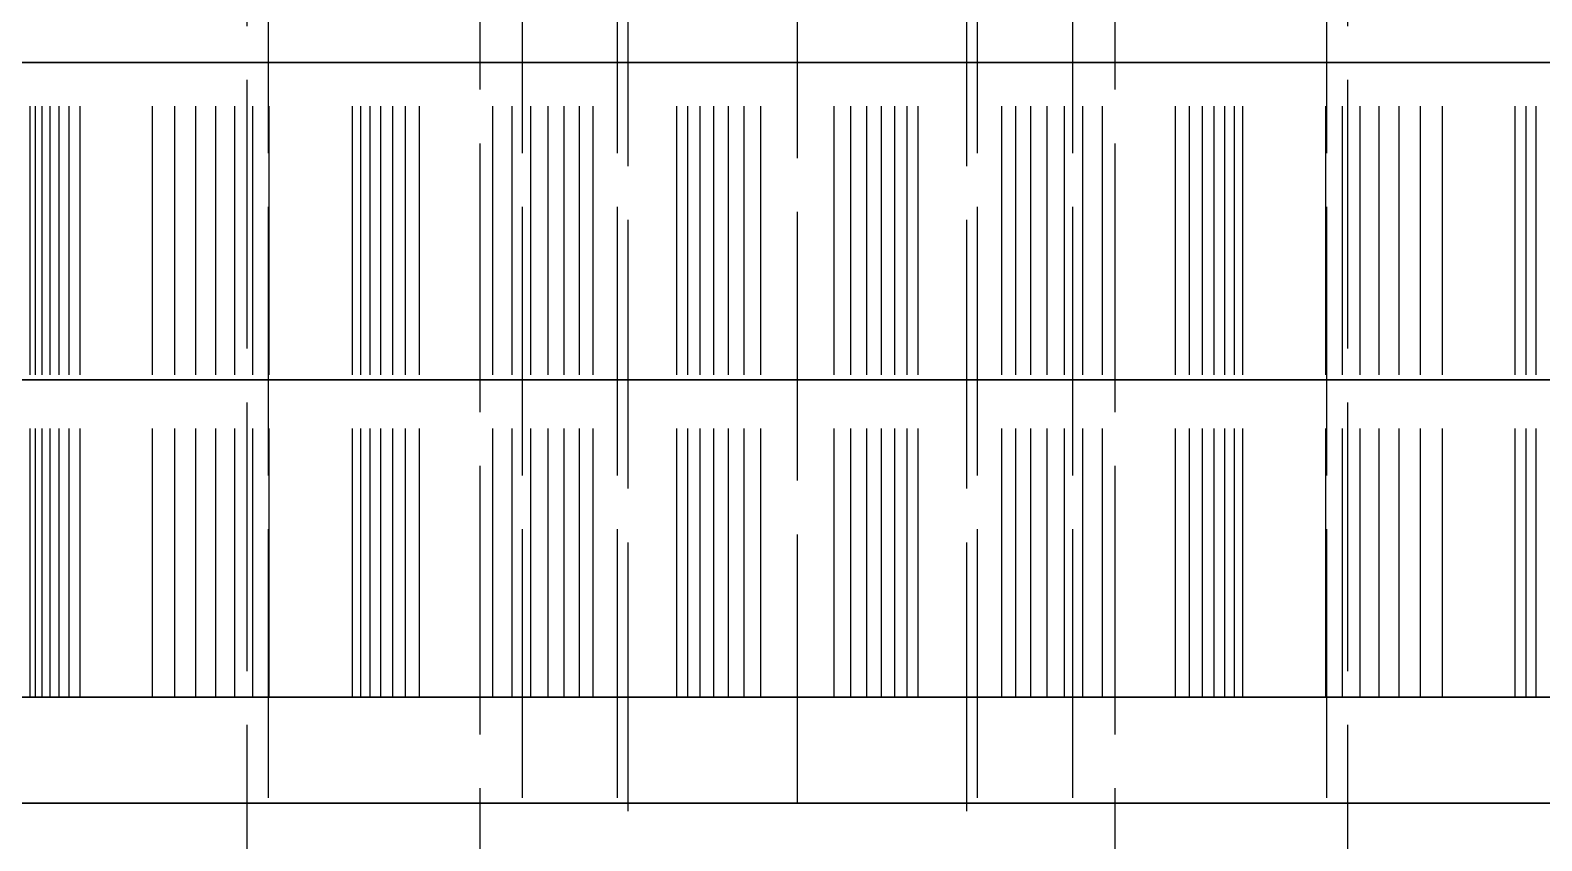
# Model space of a CAD drawing. Header units: millimetres. Extents: x -9 to 234, y -53 to 196.
# Drawn here: x 155.22 to 162.37, y -18.88 to -15.05 of the extents above; entities that cross this region are included whole.
import ezdxf

# ---------------------------------------------------------------- set-up
doc = ezdxf.new("R2010")
doc.units = ezdxf.units.MM
doc.linetypes.add('DASHED', pattern=[1.524, 1.27, -0.254])
doc.layers.add('HIDDEN', color=8, linetype='DASHED')
doc.layers.add('VISIBLE', color=7, linetype='CONTINUOUS')

msp = doc.modelspace()

# ---------------------------------------------------------------- linework, layer by layer
at = {"layer": 'HIDDEN'}
for points in [[(158.05, -23.31), (158.05, 34.4)], [(159.65, -23.31), (159.65, 34.4)], [(156.35, -20.2), (156.35, 32.4)], [(157.55, -20.2), (157.55, 32.4)], [(158, -20.2), (158, 32.4)], [(159.7, -20.2), (159.7, 32.4)], [(160.15, -20.2), (160.15, 32.4)], [(161.35, -20.2), (161.35, 32.4)], [(157.35, -19.9), (157.35, 32.1)], [(160.35, -19.9), (160.35, 32.1)], [(158.85, -18.7), (158.85, -0.4)], [(156.25, -19.6), (156.25, -12.2)], [(161.45, -19.6), (161.45, -12.2)], [(162.69127, -15.2), (161.99286, -15.2), (161.29444, -15.2), (160.59603, -15.2), (159.89762, -15.2), (159.19921, -15.2), (158.50079, -15.2), (157.80238, -15.2), (157.10397, -15.2), (156.40556, -15.2), (155.70714, -15.2), (155.00873, -15.2), (154.31032, -15.2), (153.6119, -15.2), (152.91349, -15.2), (152.21508, -15.2), (151.51667, -15.2), (150.81825, -15.2)], [(163.04048, -15.2), (162.27857, -15.2), (161.51667, -15.2), (160.75476, -15.2), (159.99286, -15.2), (159.23095, -15.2), (158.46905, -15.2), (157.70714, -15.2), (156.94524, -15.2), (156.18333, -15.2), (155.42143, -15.2), (154.65952, -15.2), (153.89762, -15.2), (153.13571, -15.2), (152.37381, -15.2), (151.6119, -15.2), (150.85, -15.2)], [(163.04048, -15.2), (162.27857, -15.2), (161.51667, -15.2), (160.75476, -15.2), (159.99286, -15.2), (159.23095, -15.2), (158.46905, -15.2), (157.70714, -15.2), (156.94524, -15.2), (156.18333, -15.2), (155.42143, -15.2), (154.65952, -15.2), (153.89762, -15.2), (153.13571, -15.2), (152.37381, -15.2), (151.6119, -15.2), (150.85, -15.2)], [(151.16746, -15.2), (151.51667, -15.2), (151.86587, -15.2), (152.21508, -15.2), (152.56429, -15.2), (152.91349, -15.2), (153.2627, -15.2), (153.6119, -15.2), (153.96111, -15.2), (154.31032, -15.2), (154.65952, -15.2), (155.00873, -15.2), (155.35794, -15.2), (155.70714, -15.2), (156.05635, -15.2), (156.40556, -15.2), (156.75476, -15.2), (157.10397, -15.2), (157.45317, -15.2), (157.80238, -15.2), (158.15159, -15.2), (158.50079, -15.2), (158.85, -15.2)], [(155.22475, -15.2), (154.83504, -15.2)], [(154.83504, -15.2), (155.22475, -15.2)], [(155.25016, -15.2), (155.22475, -15.2)], [(155.22475, -15.2), (155.25016, -15.2)], [(155.22475, -18.2), (155.22475, -15.2)], [(155.22475, -18.2), (155.22475, -15.2)], [(155.28151, -15.2), (155.25016, -15.2)], [(155.25016, -15.2), (155.28151, -15.2)], [(155.25016, -18.2), (155.25016, -15.2)], [(155.25016, -18.2), (155.25016, -15.2)], [(155.31845, -15.2), (155.28151, -15.2)], [(155.28151, -15.2), (155.31845, -15.2)], [(155.28151, -18.2), (155.28151, -15.2)], [(155.28151, -18.2), (155.28151, -15.2)], [(155.36071, -15.2), (155.31845, -15.2)], [(155.31845, -15.2), (155.36071, -15.2)], [(155.31845, -18.2), (155.31845, -15.2)], [(155.31845, -18.2), (155.31845, -15.2)], [(155.40806, -15.2), (155.36071, -15.2)], [(155.36071, -15.2), (155.40806, -15.2)], [(155.36071, -18.2), (155.36071, -15.2)], [(155.36071, -18.2), (155.36071, -15.2)], [(155.46034, -15.2), (155.40806, -15.2)], [(155.40806, -15.2), (155.46034, -15.2)], [(155.40806, -18.2), (155.40806, -15.2)], [(155.40806, -18.2), (155.40806, -15.2)], [(155.80309, -15.2), (155.46034, -15.2)], [(155.46034, -15.2), (155.80309, -15.2)], [(155.46034, -18.2), (155.46034, -15.2)], [(155.46034, -18.2), (155.46034, -15.2)], [(155.90776, -15.2), (155.80309, -15.2)], [(155.80309, -15.2), (155.90776, -15.2)], [(155.80309, -18.2), (155.80309, -15.2)], [(155.80309, -18.2), (155.80309, -15.2)], [(156.00757, -15.2), (155.90776, -15.2)], [(155.90776, -15.2), (156.00757, -15.2)], [(155.90776, -18.2), (155.90776, -15.2)], [(155.90776, -18.2), (155.90776, -15.2)], [(156.10233, -15.2), (156.00757, -15.2)], [(156.00757, -15.2), (156.10233, -15.2)], [(156.00757, -18.2), (156.00757, -15.2)], [(156.00757, -18.2), (156.00757, -15.2)], [(156.19181, -15.2), (156.10233, -15.2)], [(156.10233, -15.2), (156.19181, -15.2)], [(156.10233, -18.2), (156.10233, -15.2)], [(156.10233, -18.2), (156.10233, -15.2)], [(156.27572, -15.2), (156.19181, -15.2)], [(156.19181, -15.2), (156.27572, -15.2)], [(156.19181, -18.2), (156.19181, -15.2)], [(156.19181, -18.2), (156.19181, -15.2)], [(156.35369, -15.2), (156.27572, -15.2)], [(156.27572, -15.2), (156.35369, -15.2)], [(156.27572, -18.2), (156.27572, -15.2)], [(156.27572, -18.2), (156.27572, -15.2)], [(156.74725, -15.2), (156.35369, -15.2)], [(156.35369, -15.2), (156.74725, -15.2)], [(156.35369, -18.2), (156.35369, -15.2)], [(156.35369, -18.2), (156.35369, -15.2)], [(156.78614, -15.2), (156.74725, -15.2)], [(156.74725, -15.2), (156.78614, -15.2)], [(156.74725, -18.2), (156.74725, -15.2)], [(156.74725, -18.2), (156.74725, -15.2)], [(156.83103, -15.2), (156.78614, -15.2)], [(156.78614, -15.2), (156.83103, -15.2)], [(156.78614, -18.2), (156.78614, -15.2)], [(156.78614, -18.2), (156.78614, -15.2)], [(156.88153, -15.2), (156.83103, -15.2)], [(156.83103, -15.2), (156.88153, -15.2)], [(156.83103, -18.2), (156.83103, -15.2)], [(156.83103, -18.2), (156.83103, -15.2)], [(156.93739, -15.2), (156.88153, -15.2)], [(156.88153, -15.2), (156.93739, -15.2)], [(156.88153, -18.2), (156.88153, -15.2)], [(156.88153, -18.2), (156.88153, -15.2)], [(156.99837, -15.2), (156.93739, -15.2)], [(156.93739, -15.2), (156.99837, -15.2)], [(156.93739, -18.2), (156.93739, -15.2)], [(156.93739, -18.2), (156.93739, -15.2)], [(157.06429, -15.2), (156.99837, -15.2)], [(156.99837, -15.2), (157.06429, -15.2)], [(156.99837, -18.2), (156.99837, -15.2)], [(156.99837, -18.2), (156.99837, -15.2)], [(157.40956, -15.2), (157.06429, -15.2)], [(157.06429, -15.2), (157.40956, -15.2)], [(157.06429, -18.2), (157.06429, -15.2)], [(157.06429, -18.2), (157.06429, -15.2)], [(157.50175, -15.2), (157.40956, -15.2)], [(157.40956, -15.2), (157.50175, -15.2)], [(157.40956, -18.2), (157.40956, -15.2)], [(157.40956, -18.2), (157.40956, -15.2)], [(157.58902, -15.2), (157.50175, -15.2)], [(157.50175, -15.2), (157.58902, -15.2)], [(157.50175, -18.2), (157.50175, -15.2)], [(157.50175, -18.2), (157.50175, -15.2)], [(157.67119, -15.2), (157.58902, -15.2)], [(157.58902, -15.2), (157.67119, -15.2)], [(157.58902, -18.2), (157.58902, -15.2)], [(157.58902, -18.2), (157.58902, -15.2)], [(157.74803, -15.2), (157.67119, -15.2)], [(157.67119, -15.2), (157.74803, -15.2)], [(157.67119, -18.2), (157.67119, -15.2)], [(157.67119, -18.2), (157.67119, -15.2)], [(157.81926, -15.2), (157.74803, -15.2)], [(157.74803, -15.2), (157.81926, -15.2)], [(157.74803, -18.2), (157.74803, -15.2)], [(157.74803, -18.2), (157.74803, -15.2)], [(157.8845, -15.2), (157.81926, -15.2)], [(157.81926, -15.2), (157.8845, -15.2)], [(157.81926, -18.2), (157.81926, -15.2)], [(157.81926, -18.2), (157.81926, -15.2)], [(158.27999, -15.2), (157.8845, -15.2)], [(157.8845, -15.2), (158.27999, -15.2)], [(157.8845, -18.2), (157.8845, -15.2)], [(157.8845, -18.2), (157.8845, -15.2)], [(158.27999, -15.2), (158.33218, -15.2)], [(158.33218, -15.2), (158.27999, -15.2)], [(158.27999, -18.2), (158.27999, -15.2)], [(158.27999, -18.2), (158.27999, -15.2)], [(158.33218, -15.2), (158.39038, -15.2)], [(158.39038, -15.2), (158.33218, -15.2)], [(158.33218, -18.2), (158.33218, -15.2)], [(158.33218, -18.2), (158.33218, -15.2)], [(158.39038, -15.2), (158.45421, -15.2)], [(158.45421, -15.2), (158.39038, -15.2)], [(158.39038, -18.2), (158.39038, -15.2)], [(158.39038, -18.2), (158.39038, -15.2)], [(158.45421, -15.2), (158.52339, -15.2)], [(158.52339, -15.2), (158.45421, -15.2)], [(158.45421, -18.2), (158.45421, -15.2)], [(158.45421, -18.2), (158.45421, -15.2)], [(158.52339, -15.2), (158.5977, -15.2)], [(158.5977, -15.2), (158.52339, -15.2)], [(158.52339, -18.2), (158.52339, -15.2)], [(158.52339, -18.2), (158.52339, -15.2)], [(158.5977, -15.2), (158.67694, -15.2)], [(158.67694, -15.2), (158.5977, -15.2)], [(158.5977, -18.2), (158.5977, -15.2)], [(158.5977, -18.2), (158.5977, -15.2)], [(158.67694, -15.2), (159.02306, -15.2)], [(159.02306, -15.2), (158.67694, -15.2)], [(158.67694, -18.2), (158.67694, -15.2)], [(158.67694, -18.2), (158.67694, -15.2)], [(158.85, -15.2), (159.19921, -15.2), (159.54841, -15.2), (159.89762, -15.2), (160.24683, -15.2), (160.59603, -15.2), (160.94524, -15.2), (161.29444, -15.2), (161.64365, -15.2), (161.99286, -15.2), (162.34206, -15.2), (162.69127, -15.2)], [(159.02306, -15.2), (159.1023, -15.2)], [(159.1023, -15.2), (159.02306, -15.2)], [(159.02306, -18.2), (159.02306, -15.2)], [(159.02306, -18.2), (159.02306, -15.2)], [(159.1023, -15.2), (159.17661, -15.2)], [(159.17661, -15.2), (159.1023, -15.2)], [(159.1023, -18.2), (159.1023, -15.2)], [(159.1023, -18.2), (159.1023, -15.2)], [(159.17661, -15.2), (159.24579, -15.2)], [(159.24579, -15.2), (159.17661, -15.2)], [(159.17661, -18.2), (159.17661, -15.2)], [(159.17661, -18.2), (159.17661, -15.2)], [(159.24579, -15.2), (159.30962, -15.2)], [(159.30962, -15.2), (159.24579, -15.2)], [(159.24579, -18.2), (159.24579, -15.2)], [(159.24579, -18.2), (159.24579, -15.2)], [(159.30962, -15.2), (159.36782, -15.2)], [(159.36782, -15.2), (159.30962, -15.2)], [(159.30962, -18.2), (159.30962, -15.2)], [(159.30962, -18.2), (159.30962, -15.2)], [(159.36782, -15.2), (159.42001, -15.2)], [(159.42001, -15.2), (159.36782, -15.2)], [(159.36782, -18.2), (159.36782, -15.2)], [(159.36782, -18.2), (159.36782, -15.2)], [(159.42001, -15.2), (159.8155, -15.2)], [(159.8155, -15.2), (159.42001, -15.2)], [(159.42001, -18.2), (159.42001, -15.2)], [(159.42001, -18.2), (159.42001, -15.2)], [(159.8155, -15.2), (159.88074, -15.2)], [(159.88074, -15.2), (159.8155, -15.2)], [(159.8155, -18.2), (159.8155, -15.2)], [(159.8155, -18.2), (159.8155, -15.2)], [(159.88074, -15.2), (159.95197, -15.2)], [(159.95197, -15.2), (159.88074, -15.2)], [(159.88074, -18.2), (159.88074, -15.2)], [(159.88074, -18.2), (159.88074, -15.2)], [(159.95197, -15.2), (160.02881, -15.2)], [(160.02881, -15.2), (159.95197, -15.2)], [(159.95197, -18.2), (159.95197, -15.2)], [(159.95197, -18.2), (159.95197, -15.2)], [(160.02881, -15.2), (160.11098, -15.2)], [(160.11098, -15.2), (160.02881, -15.2)], [(160.02881, -18.2), (160.02881, -15.2)], [(160.02881, -18.2), (160.02881, -15.2)], [(160.11098, -15.2), (160.19825, -15.2)], [(160.19825, -15.2), (160.11098, -15.2)], [(160.11098, -18.2), (160.11098, -15.2)], [(160.11098, -18.2), (160.11098, -15.2)], [(160.19825, -15.2), (160.29044, -15.2)], [(160.29044, -15.2), (160.19825, -15.2)], [(160.19825, -18.2), (160.19825, -15.2)], [(160.19825, -18.2), (160.19825, -15.2)], [(160.29044, -15.2), (160.63571, -15.2)], [(160.63571, -15.2), (160.29044, -15.2)], [(160.29044, -18.2), (160.29044, -15.2)], [(160.29044, -18.2), (160.29044, -15.2)], [(160.63571, -15.2), (160.70163, -15.2)], [(160.70163, -15.2), (160.63571, -15.2)], [(160.63571, -18.2), (160.63571, -15.2)], [(160.63571, -18.2), (160.63571, -15.2)], [(160.70163, -15.2), (160.76261, -15.2)], [(160.76261, -15.2), (160.70163, -15.2)], [(160.70163, -18.2), (160.70163, -15.2)], [(160.70163, -18.2), (160.70163, -15.2)], [(160.76261, -15.2), (160.81847, -15.2)], [(160.81847, -15.2), (160.76261, -15.2)], [(160.76261, -18.2), (160.76261, -15.2)], [(160.76261, -18.2), (160.76261, -15.2)], [(160.81847, -15.2), (160.86897, -15.2)], [(160.86897, -15.2), (160.81847, -15.2)], [(160.81847, -18.2), (160.81847, -15.2)], [(160.81847, -18.2), (160.81847, -15.2)], [(160.86897, -15.2), (160.91386, -15.2)], [(160.91386, -15.2), (160.86897, -15.2)], [(160.86897, -18.2), (160.86897, -15.2)], [(160.86897, -18.2), (160.86897, -15.2)], [(160.91386, -15.2), (160.95275, -15.2)], [(160.95275, -15.2), (160.91386, -15.2)], [(160.91386, -18.2), (160.91386, -15.2)], [(160.91386, -18.2), (160.91386, -15.2)], [(160.95275, -15.2), (161.34631, -15.2)], [(161.34631, -15.2), (160.95275, -15.2)], [(160.95275, -18.2), (160.95275, -15.2)], [(160.95275, -18.2), (160.95275, -15.2)], [(161.34631, -15.2), (161.42428, -15.2)], [(161.42428, -15.2), (161.34631, -15.2)], [(161.34631, -18.2), (161.34631, -15.2)], [(161.34631, -18.2), (161.34631, -15.2)], [(161.42428, -15.2), (161.50819, -15.2)], [(161.50819, -15.2), (161.42428, -15.2)], [(161.42428, -18.2), (161.42428, -15.2)], [(161.42428, -18.2), (161.42428, -15.2)], [(161.50819, -15.2), (161.59767, -15.2)], [(161.59767, -15.2), (161.50819, -15.2)], [(161.50819, -18.2), (161.50819, -15.2)], [(161.50819, -18.2), (161.50819, -15.2)], [(161.59767, -15.2), (161.69243, -15.2)], [(161.69243, -15.2), (161.59767, -15.2)], [(161.59767, -18.2), (161.59767, -15.2)], [(161.59767, -18.2), (161.59767, -15.2)], [(161.69243, -15.2), (161.79224, -15.2)], [(161.79224, -15.2), (161.69243, -15.2)], [(161.69243, -18.2), (161.69243, -15.2)], [(161.69243, -18.2), (161.69243, -15.2)], [(161.79224, -15.2), (161.89691, -15.2)], [(161.89691, -15.2), (161.79224, -15.2)], [(161.79224, -18.2), (161.79224, -15.2)], [(161.79224, -18.2), (161.79224, -15.2)], [(161.89691, -15.2), (162.23966, -15.2)], [(162.23966, -15.2), (161.89691, -15.2)], [(161.89691, -18.2), (161.89691, -15.2)], [(161.89691, -18.2), (161.89691, -15.2)], [(162.23966, -15.2), (162.29194, -15.2)], [(162.29194, -15.2), (162.23966, -15.2)], [(162.23966, -18.2), (162.23966, -15.2)], [(162.23966, -18.2), (162.23966, -15.2)], [(162.29194, -15.2), (162.33929, -15.2)], [(162.33929, -15.2), (162.29194, -15.2)], [(162.29194, -18.2), (162.29194, -15.2)], [(162.29194, -18.2), (162.29194, -15.2)], [(162.33929, -15.2), (162.38155, -15.2)], [(162.38155, -15.2), (162.33929, -15.2)], [(162.33929, -18.2), (162.33929, -15.2)], [(162.33929, -18.2), (162.33929, -15.2)], [(151.22159, -16.7), (151.55326, -16.7), (151.88493, -16.7), (152.2166, -16.7), (152.54827, -16.7), (152.87994, -16.7), (153.21161, -16.7), (153.54328, -16.7), (153.87495, -16.7), (154.20662, -16.7), (154.53829, -16.7), (154.86996, -16.7), (155.20163, -16.7), (155.5333, -16.7), (155.86497, -16.7), (156.19664, -16.7), (156.52831, -16.7), (156.85998, -16.7), (157.19165, -16.7), (157.52332, -16.7), (157.85499, -16.7), (158.18666, -16.7), (158.51833, -16.7), (158.85, -16.7)], [(162.73995, -16.7), (162.30547, -16.7), (161.87099, -16.7), (161.4365, -16.7), (161.00202, -16.7), (160.56754, -16.7), (160.13306, -16.7), (159.69857, -16.7), (159.26409, -16.7), (158.82961, -16.7), (158.39513, -16.7), (157.96064, -16.7), (157.52616, -16.7), (157.09168, -16.7), (156.6572, -16.7), (156.22271, -16.7), (155.78823, -16.7), (155.35375, -16.7), (154.91927, -16.7)], [(162.43757, -16.7), (162.20167, -16.7), (161.96576, -16.7), (161.72986, -16.7), (161.49395, -16.7), (161.25805, -16.7), (161.02214, -16.7), (160.78623, -16.7), (160.55033, -16.7), (160.31442, -16.7), (160.07852, -16.7), (159.84261, -16.7), (159.6067, -16.7), (159.3708, -16.7), (159.13489, -16.7), (158.89899, -16.7), (158.66308, -16.7), (158.42718, -16.7), (158.19127, -16.7), (157.95536, -16.7), (157.71946, -16.7), (157.48355, -16.7), (157.24765, -16.7), (157.01174, -16.7), (156.77583, -16.7), (156.53993, -16.7), (156.30402, -16.7), (156.06812, -16.7), (155.83221, -16.7), (155.59631, -16.7), (155.3604, -16.7), (155.12449, -16.7)], [(162.42778, -16.7), (162.28175, -16.7), (162.13571, -16.7), (161.98968, -16.7), (161.84365, -16.7), (161.69762, -16.7), (161.55159, -16.7), (161.40556, -16.7), (161.25952, -16.7), (161.11349, -16.7), (160.96746, -16.7), (160.82143, -16.7), (160.6754, -16.7), (160.52937, -16.7), (160.38333, -16.7), (160.2373, -16.7), (160.09127, -16.7), (159.94524, -16.7), (159.79921, -16.7), (159.65317, -16.7), (159.50714, -16.7), (159.36111, -16.7), (159.21508, -16.7), (159.06905, -16.7), (158.92302, -16.7), (158.77698, -16.7), (158.63095, -16.7), (158.48492, -16.7), (158.33889, -16.7), (158.19286, -16.7), (158.04683, -16.7), (157.90079, -16.7), (157.75476, -16.7), (157.60873, -16.7), (157.4627, -16.7), (157.31667, -16.7), (157.17063, -16.7), (157.0246, -16.7), (156.87857, -16.7), (156.73254, -16.7), (156.58651, -16.7), (156.44048, -16.7), (156.29444, -16.7), (156.14841, -16.7), (156.00238, -16.7), (155.85635, -16.7), (155.71032, -16.7), (155.56429, -16.7), (155.41825, -16.7), (155.27222, -16.7), (155.12619, -16.7)], [(155.15952, -16.7), (155.27857, -16.7), (155.39762, -16.7), (155.51667, -16.7), (155.63571, -16.7), (155.75476, -16.7), (155.87381, -16.7), (155.99286, -16.7), (156.1119, -16.7), (156.23095, -16.7), (156.35, -16.7), (156.46905, -16.7), (156.5881, -16.7), (156.70714, -16.7), (156.82619, -16.7), (156.94524, -16.7), (157.06429, -16.7), (157.18333, -16.7), (157.30238, -16.7), (157.42143, -16.7), (157.54048, -16.7), (157.65952, -16.7), (157.77857, -16.7), (157.89762, -16.7), (158.01667, -16.7), (158.13571, -16.7), (158.25476, -16.7), (158.37381, -16.7), (158.49286, -16.7), (158.6119, -16.7), (158.73095, -16.7), (158.85, -16.7)], [(155.19921, -16.7), (155.27222, -16.7), (155.34524, -16.7), (155.41825, -16.7), (155.49127, -16.7), (155.56429, -16.7), (155.6373, -16.7), (155.71032, -16.7), (155.78333, -16.7), (155.85635, -16.7), (155.92937, -16.7), (156.00238, -16.7), (156.0754, -16.7), (156.14841, -16.7), (156.22143, -16.7), (156.29444, -16.7), (156.36746, -16.7), (156.44048, -16.7), (156.51349, -16.7), (156.58651, -16.7), (156.65952, -16.7), (156.73254, -16.7), (156.80556, -16.7), (156.87857, -16.7), (156.95159, -16.7), (157.0246, -16.7), (157.09762, -16.7), (157.17063, -16.7), (157.24365, -16.7), (157.31667, -16.7), (157.38968, -16.7), (157.4627, -16.7), (157.53571, -16.7), (157.60873, -16.7), (157.68175, -16.7), (157.75476, -16.7), (157.82778, -16.7), (157.90079, -16.7), (157.97381, -16.7), (158.04683, -16.7), (158.11984, -16.7), (158.19286, -16.7), (158.26587, -16.7), (158.33889, -16.7), (158.4119, -16.7), (158.48492, -16.7), (158.55794, -16.7), (158.63095, -16.7), (158.70397, -16.7), (158.77698, -16.7), (158.85, -16.7)], [(158.85, -16.7), (158.97993, -16.7), (159.10985, -16.7), (159.23978, -16.7), (159.3697, -16.7), (159.49963, -16.7), (159.62955, -16.7), (159.75948, -16.7), (159.88941, -16.7), (160.01933, -16.7), (160.14926, -16.7), (160.27918, -16.7), (160.40911, -16.7), (160.53904, -16.7), (160.66896, -16.7), (160.79889, -16.7), (160.92881, -16.7), (161.05874, -16.7), (161.18866, -16.7), (161.31859, -16.7), (161.44852, -16.7), (161.57844, -16.7), (161.70837, -16.7), (161.83829, -16.7), (161.96822, -16.7), (162.09814, -16.7), (162.22807, -16.7), (162.358, -16.7), (162.48792, -16.7)], [(158.85, -16.7), (158.92302, -16.7), (158.99603, -16.7), (159.06905, -16.7), (159.14206, -16.7), (159.21508, -16.7), (159.2881, -16.7), (159.36111, -16.7), (159.43413, -16.7), (159.50714, -16.7), (159.58016, -16.7), (159.65317, -16.7), (159.72619, -16.7), (159.79921, -16.7), (159.87222, -16.7), (159.94524, -16.7), (160.01825, -16.7), (160.09127, -16.7), (160.16429, -16.7), (160.2373, -16.7), (160.31032, -16.7), (160.38333, -16.7), (160.45635, -16.7), (160.52937, -16.7), (160.60238, -16.7), (160.6754, -16.7), (160.74841, -16.7), (160.82143, -16.7), (160.89444, -16.7), (160.96746, -16.7), (161.04048, -16.7), (161.11349, -16.7), (161.18651, -16.7), (161.25952, -16.7), (161.33254, -16.7), (161.40556, -16.7), (161.47857, -16.7), (161.55159, -16.7), (161.6246, -16.7), (161.69762, -16.7), (161.77063, -16.7), (161.84365, -16.7), (161.91667, -16.7), (161.98968, -16.7), (162.0627, -16.7), (162.13571, -16.7), (162.20873, -16.7), (162.28175, -16.7), (162.35476, -16.7), (162.42778, -16.7)], [(158.85, -16.7), (158.95075, -16.7), (159.05151, -16.7), (159.15226, -16.7), (159.25301, -16.7), (159.35377, -16.7), (159.45452, -16.7), (159.55527, -16.7), (159.65603, -16.7), (159.75678, -16.7), (159.85753, -16.7), (159.95829, -16.7), (160.05904, -16.7), (160.15979, -16.7), (160.26055, -16.7), (160.3613, -16.7), (160.46205, -16.7), (160.56281, -16.7), (160.66356, -16.7), (160.76431, -16.7), (160.86507, -16.7), (160.96582, -16.7), (161.06657, -16.7), (161.16733, -16.7), (161.26808, -16.7), (161.36883, -16.7), (161.46959, -16.7), (161.57034, -16.7), (161.67109, -16.7), (161.77185, -16.7), (161.8726, -16.7), (161.97335, -16.7), (162.07411, -16.7), (162.17486, -16.7), (162.27561, -16.7), (162.37637, -16.7)], [(163.04048, -18.2), (162.27857, -18.2), (161.51667, -18.2), (160.75476, -18.2), (159.99286, -18.2), (159.23095, -18.2), (158.46905, -18.2), (157.70714, -18.2), (156.94524, -18.2), (156.18333, -18.2), (155.42143, -18.2), (154.65952, -18.2), (153.89762, -18.2), (153.13571, -18.2), (152.37381, -18.2), (151.6119, -18.2), (150.85, -18.2)], [(155.22475, -18.2), (154.83504, -18.2)], [(154.83504, -18.2), (155.22475, -18.2)], [(155.25016, -18.2), (155.22475, -18.2)], [(155.22475, -18.2), (155.25016, -18.2)], [(155.28151, -18.2), (155.25016, -18.2)], [(155.25016, -18.2), (155.28151, -18.2)], [(155.31845, -18.2), (155.28151, -18.2)], [(155.28151, -18.2), (155.31845, -18.2)], [(155.36071, -18.2), (155.31845, -18.2)], [(155.31845, -18.2), (155.36071, -18.2)], [(155.40806, -18.2), (155.36071, -18.2)], [(155.36071, -18.2), (155.40806, -18.2)], [(155.46034, -18.2), (155.40806, -18.2)], [(155.40806, -18.2), (155.46034, -18.2)], [(155.80309, -18.2), (155.46034, -18.2)], [(155.46034, -18.2), (155.80309, -18.2)], [(155.90776, -18.2), (155.80309, -18.2)], [(155.80309, -18.2), (155.90776, -18.2)], [(156.00757, -18.2), (155.90776, -18.2)], [(155.90776, -18.2), (156.00757, -18.2)], [(156.10233, -18.2), (156.00757, -18.2)], [(156.00757, -18.2), (156.10233, -18.2)], [(156.19181, -18.2), (156.10233, -18.2)], [(156.10233, -18.2), (156.19181, -18.2)], [(156.27572, -18.2), (156.19181, -18.2)], [(156.19181, -18.2), (156.27572, -18.2)], [(156.35369, -18.2), (156.27572, -18.2)], [(156.27572, -18.2), (156.35369, -18.2)], [(156.74725, -18.2), (156.35369, -18.2)], [(156.35369, -18.2), (156.74725, -18.2)], [(156.78614, -18.2), (156.74725, -18.2)], [(156.74725, -18.2), (156.78614, -18.2)], [(156.83103, -18.2), (156.78614, -18.2)], [(156.78614, -18.2), (156.83103, -18.2)], [(156.88153, -18.2), (156.83103, -18.2)], [(156.83103, -18.2), (156.88153, -18.2)], [(156.93739, -18.2), (156.88153, -18.2)], [(156.88153, -18.2), (156.93739, -18.2)], [(156.99837, -18.2), (156.93739, -18.2)], [(156.93739, -18.2), (156.99837, -18.2)], [(157.06429, -18.2), (156.99837, -18.2)], [(156.99837, -18.2), (157.06429, -18.2)], [(157.40956, -18.2), (157.06429, -18.2)], [(157.06429, -18.2), (157.40956, -18.2)], [(157.50175, -18.2), (157.40956, -18.2)], [(157.40956, -18.2), (157.50175, -18.2)], [(157.58902, -18.2), (157.50175, -18.2)], [(157.50175, -18.2), (157.58902, -18.2)], [(157.67119, -18.2), (157.58902, -18.2)], [(157.58902, -18.2), (157.67119, -18.2)], [(157.74803, -18.2), (157.67119, -18.2)], [(157.67119, -18.2), (157.74803, -18.2)], [(157.81926, -18.2), (157.74803, -18.2)], [(157.74803, -18.2), (157.81926, -18.2)], [(157.8845, -18.2), (157.81926, -18.2)], [(157.81926, -18.2), (157.8845, -18.2)], [(158.27999, -18.2), (157.8845, -18.2)], [(157.8845, -18.2), (158.27999, -18.2)], [(158.27999, -18.2), (158.33218, -18.2)], [(158.33218, -18.2), (158.27999, -18.2)], [(158.33218, -18.2), (158.39038, -18.2)], [(158.39038, -18.2), (158.33218, -18.2)], [(158.39038, -18.2), (158.45421, -18.2)], [(158.45421, -18.2), (158.39038, -18.2)], [(158.45421, -18.2), (158.52339, -18.2)], [(158.52339, -18.2), (158.45421, -18.2)], [(158.52339, -18.2), (158.5977, -18.2)], [(158.5977, -18.2), (158.52339, -18.2)], [(158.5977, -18.2), (158.67694, -18.2)], [(158.67694, -18.2), (158.5977, -18.2)], [(158.67694, -18.2), (159.02306, -18.2)], [(159.02306, -18.2), (158.67694, -18.2)], [(159.02306, -18.2), (159.1023, -18.2)], [(159.1023, -18.2), (159.02306, -18.2)], [(159.1023, -18.2), (159.17661, -18.2)], [(159.17661, -18.2), (159.1023, -18.2)], [(159.17661, -18.2), (159.24579, -18.2)], [(159.24579, -18.2), (159.17661, -18.2)], [(159.24579, -18.2), (159.30962, -18.2)], [(159.30962, -18.2), (159.24579, -18.2)], [(159.30962, -18.2), (159.36782, -18.2)], [(159.36782, -18.2), (159.30962, -18.2)], [(159.36782, -18.2), (159.42001, -18.2)], [(159.42001, -18.2), (159.36782, -18.2)], [(159.42001, -18.2), (159.8155, -18.2)], [(159.8155, -18.2), (159.42001, -18.2)], [(159.8155, -18.2), (159.88074, -18.2)], [(159.88074, -18.2), (159.8155, -18.2)], [(159.88074, -18.2), (159.95197, -18.2)], [(159.95197, -18.2), (159.88074, -18.2)], [(159.95197, -18.2), (160.02881, -18.2)], [(160.02881, -18.2), (159.95197, -18.2)], [(160.02881, -18.2), (160.11098, -18.2)], [(160.11098, -18.2), (160.02881, -18.2)], [(160.11098, -18.2), (160.19825, -18.2)], [(160.19825, -18.2), (160.11098, -18.2)], [(160.19825, -18.2), (160.29044, -18.2)], [(160.29044, -18.2), (160.19825, -18.2)], [(160.29044, -18.2), (160.63571, -18.2)], [(160.63571, -18.2), (160.29044, -18.2)], [(160.63571, -18.2), (160.70163, -18.2)], [(160.70163, -18.2), (160.63571, -18.2)], [(160.70163, -18.2), (160.76261, -18.2)], [(160.76261, -18.2), (160.70163, -18.2)], [(160.76261, -18.2), (160.81847, -18.2)], [(160.81847, -18.2), (160.76261, -18.2)], [(160.81847, -18.2), (160.86897, -18.2)], [(160.86897, -18.2), (160.81847, -18.2)], [(160.86897, -18.2), (160.91386, -18.2)], [(160.91386, -18.2), (160.86897, -18.2)], [(160.91386, -18.2), (160.95275, -18.2)], [(160.95275, -18.2), (160.91386, -18.2)], [(160.95275, -18.2), (161.34631, -18.2)], [(161.34631, -18.2), (160.95275, -18.2)], [(161.34631, -18.2), (161.42428, -18.2)], [(161.42428, -18.2), (161.34631, -18.2)], [(161.42428, -18.2), (161.50819, -18.2)], [(161.50819, -18.2), (161.42428, -18.2)], [(161.50819, -18.2), (161.59767, -18.2)], [(161.59767, -18.2), (161.50819, -18.2)], [(161.59767, -18.2), (161.69243, -18.2)], [(161.69243, -18.2), (161.59767, -18.2)], [(161.69243, -18.2), (161.79224, -18.2)], [(161.79224, -18.2), (161.69243, -18.2)], [(161.79224, -18.2), (161.89691, -18.2)], [(161.89691, -18.2), (161.79224, -18.2)], [(161.89691, -18.2), (162.23966, -18.2)], [(162.23966, -18.2), (161.89691, -18.2)], [(162.23966, -18.2), (162.29194, -18.2)], [(162.29194, -18.2), (162.23966, -18.2)], [(162.29194, -18.2), (162.33929, -18.2)], [(162.33929, -18.2), (162.29194, -18.2)], [(162.33929, -18.2), (162.38155, -18.2)], [(162.38155, -18.2), (162.33929, -18.2)], [(162.42937, -18.7), (162.25476, -18.7), (162.08016, -18.7), (161.90556, -18.7), (161.73095, -18.7), (161.55635, -18.7), (161.38175, -18.7), (161.20714, -18.7), (161.03254, -18.7), (160.85794, -18.7), (160.68333, -18.7), (160.50873, -18.7), (160.33413, -18.7), (160.15952, -18.7), (159.98492, -18.7), (159.81032, -18.7), (159.63571, -18.7), (159.46111, -18.7), (159.28651, -18.7), (159.1119, -18.7), (158.9373, -18.7), (158.7627, -18.7), (158.5881, -18.7), (158.41349, -18.7), (158.23889, -18.7), (158.06429, -18.7), (157.88968, -18.7), (157.71508, -18.7), (157.54048, -18.7), (157.36587, -18.7), (157.19127, -18.7), (157.01667, -18.7), (156.84206, -18.7), (156.66746, -18.7), (156.49286, -18.7), (156.31825, -18.7), (156.14365, -18.7), (155.96905, -18.7), (155.79444, -18.7), (155.61984, -18.7), (155.44524, -18.7), (155.27063, -18.7), (155.09603, -18.7)], [(162.37381, -18.7), (162.18333, -18.7), (161.99286, -18.7), (161.80238, -18.7), (161.6119, -18.7), (161.42143, -18.7), (161.23095, -18.7), (161.04048, -18.7), (160.85, -18.7), (160.65952, -18.7), (160.46905, -18.7), (160.27857, -18.7), (160.0881, -18.7), (159.89762, -18.7), (159.70714, -18.7), (159.51667, -18.7), (159.32619, -18.7), (159.13571, -18.7), (158.94524, -18.7), (158.75476, -18.7), (158.56429, -18.7), (158.37381, -18.7), (158.18333, -18.7), (157.99286, -18.7), (157.80238, -18.7), (157.6119, -18.7), (157.42143, -18.7), (157.23095, -18.7), (157.04048, -18.7), (156.85, -18.7), (156.65952, -18.7), (156.46905, -18.7), (156.27857, -18.7), (156.0881, -18.7), (155.89762, -18.7), (155.70714, -18.7), (155.51667, -18.7), (155.32619, -18.7), (155.13571, -18.7)], [(155.13571, -18.7), (155.23095, -18.7), (155.32619, -18.7), (155.42143, -18.7), (155.51667, -18.7), (155.6119, -18.7), (155.70714, -18.7), (155.80238, -18.7), (155.89762, -18.7), (155.99286, -18.7), (156.0881, -18.7), (156.18333, -18.7), (156.27857, -18.7), (156.37381, -18.7), (156.46905, -18.7), (156.56429, -18.7), (156.65952, -18.7), (156.75476, -18.7), (156.85, -18.7), (156.94524, -18.7), (157.04048, -18.7), (157.13571, -18.7), (157.23095, -18.7), (157.32619, -18.7), (157.42143, -18.7), (157.51667, -18.7), (157.6119, -18.7), (157.70714, -18.7), (157.80238, -18.7), (157.89762, -18.7), (157.99286, -18.7), (158.0881, -18.7), (158.18333, -18.7), (158.27857, -18.7), (158.37381, -18.7), (158.46905, -18.7), (158.56429, -18.7), (158.65952, -18.7), (158.75476, -18.7), (158.85, -18.7)], [(155.18333, -18.7), (155.27063, -18.7), (155.35794, -18.7), (155.44524, -18.7), (155.53254, -18.7), (155.61984, -18.7), (155.70714, -18.7), (155.79444, -18.7), (155.88175, -18.7), (155.96905, -18.7), (156.05635, -18.7), (156.14365, -18.7), (156.23095, -18.7), (156.31825, -18.7), (156.40556, -18.7), (156.49286, -18.7), (156.58016, -18.7), (156.66746, -18.7), (156.75476, -18.7), (156.84206, -18.7), (156.92937, -18.7), (157.01667, -18.7), (157.10397, -18.7), (157.19127, -18.7), (157.27857, -18.7), (157.36587, -18.7), (157.45317, -18.7), (157.54048, -18.7), (157.62778, -18.7), (157.71508, -18.7), (157.80238, -18.7), (157.88968, -18.7), (157.97698, -18.7), (158.06429, -18.7), (158.15159, -18.7), (158.23889, -18.7), (158.32619, -18.7), (158.41349, -18.7), (158.50079, -18.7), (158.5881, -18.7), (158.6754, -18.7), (158.7627, -18.7), (158.85, -18.7)], [(158.85, -18.7), (158.94524, -18.7), (159.04048, -18.7), (159.13571, -18.7), (159.23095, -18.7), (159.32619, -18.7), (159.42143, -18.7), (159.51667, -18.7), (159.6119, -18.7), (159.70714, -18.7), (159.80238, -18.7), (159.89762, -18.7), (159.99286, -18.7), (160.0881, -18.7), (160.18333, -18.7), (160.27857, -18.7), (160.37381, -18.7), (160.46905, -18.7), (160.56429, -18.7), (160.65952, -18.7), (160.75476, -18.7), (160.85, -18.7), (160.94524, -18.7), (161.04048, -18.7), (161.13571, -18.7), (161.23095, -18.7), (161.32619, -18.7), (161.42143, -18.7), (161.51667, -18.7), (161.6119, -18.7), (161.70714, -18.7), (161.80238, -18.7), (161.89762, -18.7), (161.99286, -18.7), (162.0881, -18.7), (162.18333, -18.7), (162.27857, -18.7), (162.37381, -18.7)], [(158.85, -18.7), (158.9373, -18.7), (159.0246, -18.7), (159.1119, -18.7), (159.19921, -18.7), (159.28651, -18.7), (159.37381, -18.7), (159.46111, -18.7), (159.54841, -18.7), (159.63571, -18.7), (159.72302, -18.7), (159.81032, -18.7), (159.89762, -18.7), (159.98492, -18.7), (160.07222, -18.7), (160.15952, -18.7), (160.24683, -18.7), (160.33413, -18.7), (160.42143, -18.7), (160.50873, -18.7), (160.59603, -18.7), (160.68333, -18.7), (160.77063, -18.7), (160.85794, -18.7), (160.94524, -18.7), (161.03254, -18.7), (161.11984, -18.7), (161.20714, -18.7), (161.29444, -18.7), (161.38175, -18.7), (161.46905, -18.7), (161.55635, -18.7), (161.64365, -18.7), (161.73095, -18.7), (161.81825, -18.7), (161.90556, -18.7), (161.99286, -18.7), (162.08016, -18.7), (162.16746, -18.7), (162.25476, -18.7), (162.34206, -18.7), (162.42937, -18.7)]]:
    msp.add_lwpolyline(points, dxfattribs=at)
at = {"layer": 'VISIBLE'}
for points in [[(151.23095, -15.2), (151.6119, -15.2), (151.99286, -15.2), (152.37381, -15.2), (152.75476, -15.2), (153.13571, -15.2), (153.51667, -15.2), (153.89762, -15.2), (154.27857, -15.2), (154.65952, -15.2), (155.04048, -15.2), (155.42143, -15.2), (155.80238, -15.2), (156.18333, -15.2), (156.56429, -15.2), (156.94524, -15.2), (157.32619, -15.2), (157.70714, -15.2), (158.0881, -15.2), (158.46905, -15.2), (158.85, -15.2)], [(151.23095, -15.2), (151.6119, -15.2), (151.99286, -15.2), (152.37381, -15.2), (152.75476, -15.2), (153.13571, -15.2), (153.51667, -15.2), (153.89762, -15.2), (154.27857, -15.2), (154.65952, -15.2), (155.04048, -15.2), (155.42143, -15.2), (155.80238, -15.2), (156.18333, -15.2), (156.56429, -15.2), (156.94524, -15.2), (157.32619, -15.2), (157.70714, -15.2), (158.0881, -15.2), (158.46905, -15.2), (158.85, -15.2)], [(158.85, -15.2), (159.23095, -15.2), (159.6119, -15.2), (159.99286, -15.2), (160.37381, -15.2), (160.75476, -15.2), (161.13571, -15.2), (161.51667, -15.2), (161.89762, -15.2), (162.27857, -15.2), (162.65952, -15.2)], [(158.85, -15.2), (159.23095, -15.2), (159.6119, -15.2), (159.99286, -15.2), (160.37381, -15.2), (160.75476, -15.2), (161.13571, -15.2), (161.51667, -15.2), (161.89762, -15.2), (162.27857, -15.2), (162.65952, -15.2)], [(151.23095, -18.2), (151.6119, -18.2), (151.99286, -18.2), (152.37381, -18.2), (152.75476, -18.2), (153.13571, -18.2), (153.51667, -18.2), (153.89762, -18.2), (154.27857, -18.2), (154.65952, -18.2), (155.04048, -18.2), (155.42143, -18.2), (155.80238, -18.2), (156.18333, -18.2), (156.56429, -18.2), (156.94524, -18.2), (157.32619, -18.2), (157.70714, -18.2), (158.0881, -18.2), (158.46905, -18.2), (158.85, -18.2)], [(158.85, -18.2), (159.23095, -18.2), (159.6119, -18.2), (159.99286, -18.2), (160.37381, -18.2), (160.75476, -18.2), (161.13571, -18.2), (161.51667, -18.2), (161.89762, -18.2), (162.27857, -18.2), (162.65952, -18.2)]]:
    msp.add_lwpolyline(points, dxfattribs=at)

doc.saveas('drawing.dxf')
